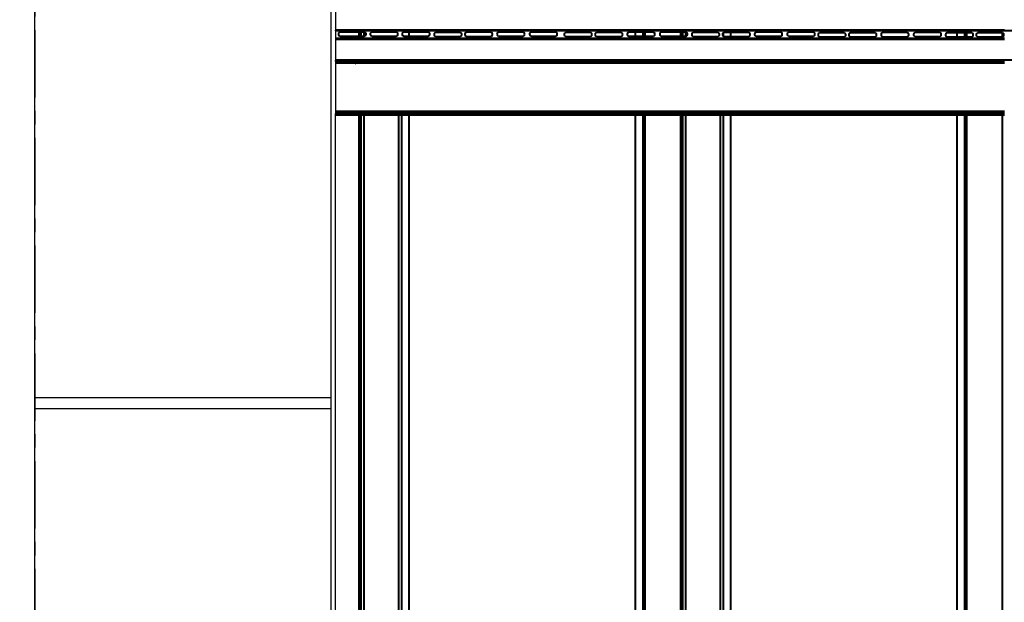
# Model space of a CAD drawing. Header units: inches. Extents: x 236662 to 497023, y -248575 to 81795.
# Drawn here: x 292333 to 294160, y -98991 to -97910 of the extents above; entities that cross this region are included whole.
import ezdxf

# ---------------------------------------------------------------- set-up
doc = ezdxf.new("R2010")
doc.units = ezdxf.units.IN
doc.header["$LTSCALE"] = 10
doc.header["$MEASUREMENT"] = 0
doc.linetypes.add('CENTER', pattern=[2, 1.25, -0.25, 0.25, -0.25])
for name, color, linetype, lineweight in [('02. HP_BE TONG', 1, 'Continuous', 35), ('05. HP_TRUC', 251, 'CENTER', 5), ('06. HP_THAY 1', 134, 'Continuous', 15)]:
    doc.layers.add(name, color=color, linetype=linetype, lineweight=lineweight)
doc.layers.add('04. HP_CUA', color=153, linetype='Continuous')
doc.layers.add('08. HP_DIM', color=118, linetype='Continuous')
doc.styles.add('text2', font='VHELVCN.TTF')
doc.dimstyles.new('AL-100', dxfattribs={"dimtxt": 220, "dimasz": 150, "dimexe": 150, "dimexo": 150, "dimgap": 80, "dimtad": 1, "dimdec": 0, "dimzin": 9, "dimtxsty": 'text2', "dimblk": 'ARCHTICK', "dimcen": 1, "dimdle": 150, "dimclrd": 256, "dimclre": 256, "dimclrt": 7, "dimadec": 0, "dimazin": 0, "dimtfac": 1, "dimtdec": 0, "dimtix": 1, "dimtmove": 2, "dimatfit": 3, "dimldrblk": 'ARCHTICK', "dimfxl": 1, "dimtolj": 1, "dimtzin": 0, "dimlwd": -1, "dimlwe": -1, "dimarcsym": 0})

# ---------------------------------------------------------------- blocks, each defined once
blk = doc.blocks.new('KHUNG TEN A-3')
at = {"layer": '02. HP_BE TONG', "color": 1, "const_width": 0.5}
blk.add_lwpolyline([(15, 5), (415, 5), (415, 292), (15, 292)], close=True, dxfattribs=at)
at = {"layer": '06. HP_THAY 1'}
blk.add_lwpolyline([(0, 297), (420, 297), (420, 0), (0, 0)], close=True, dxfattribs=at)
at = {"layer": 'Defpoints'}
blk.add_lwpolyline([(0, 0), (420, 0), (420, 297), (0, 297)], close=True, dxfattribs=at)
blk = doc.blocks.new('_ArchTick')
at = {"color": 0, "linetype": 'ByBlock', "const_width": 0.15}
blk.add_lwpolyline([(-0.5, -0.5), (0.5, 0.5)], dxfattribs=at)
blk = doc.blocks.new('*D249')
at = {"layer": '08. HP_DIM', "transparency": 16777216}
for p, q in [((291216.5, -100401.7), (291216.5, -96001.7)), ((292210.4, -96151.7), (291066.5, -96151.7)), ((292210.4, -100251.7), (291066.5, -100251.7))]:
    blk.add_line(p, q, dxfattribs=at)
at = {"layer": 'Defpoints', "color": 0, "transparency": 16777216}
for p in [(291216.5, -96151.7), (292360.4, -96151.7), (292360.4, -100251.7)]:
    blk.add_point(p, dxfattribs=at)
at = {"layer": '08. HP_DIM', "transparency": 16777216, "xscale": 150, "yscale": 150, "zscale": 150}
for p, rotation in [((291216.5, -96151.7), 90), ((291216.5, -100251.7), 270)]:
    blk.add_blockref('_ArchTick', p, dxfattribs=dict(at, rotation=rotation))
at = {"layer": '08. HP_DIM', "color": 7, "transparency": 16777216, "insert": (291024.1, -98201.7), "char_height": 220, "attachment_point": 5, "rotation": 90, "style": 'text2'}
blk.add_mtext('\\A1;4100', dxfattribs=at)
blk = doc.blocks.new('*D253')
at = {"layer": '08. HP_DIM', "transparency": 16777216}
for p, q in [((290534.5, -100401.7), (290534.5, -83540.7)), ((292210.4, -83690.7), (290384.5, -83690.7)), ((292210.4, -100251.7), (290384.5, -100251.7))]:
    blk.add_line(p, q, dxfattribs=at)
at = {"layer": 'Defpoints', "color": 0, "transparency": 16777216}
for p in [(290534.5, -83690.7), (292360.4, -83690.7, 4), (292360.4, -100251.7)]:
    blk.add_point(p, dxfattribs=at)
at = {"layer": '08. HP_DIM', "transparency": 16777216, "xscale": 150, "yscale": 150, "zscale": 150}
for p, rotation in [((290534.5, -83690.7), 90), ((290534.5, -100251.7), 270)]:
    blk.add_blockref('_ArchTick', p, dxfattribs=dict(at, rotation=rotation))
at = {"layer": '08. HP_DIM', "color": 7, "transparency": 16777216, "insert": (290342.1, -91971.2), "char_height": 220, "attachment_point": 5, "rotation": 90, "style": 'text2'}
blk.add_mtext('\\A1;16561', dxfattribs=at)
blk = doc.blocks.new('*D265')
at = {"layer": '08. HP_DIM', "transparency": 16777216}
for p, q in [((291808, -100401.7), (291808, -97501.7)), ((292760.4, -97651.7), (291658, -97651.7)), ((292210.4, -100251.7), (291658, -100251.7))]:
    blk.add_line(p, q, dxfattribs=at)
at = {"layer": 'Defpoints', "color": 0, "transparency": 16777216}
for p in [(291808, -97651.7), (292910.4, -97651.7), (292360.4, -100251.7)]:
    blk.add_point(p, dxfattribs=at)
at = {"layer": '08. HP_DIM', "transparency": 16777216, "xscale": 150, "yscale": 150, "zscale": 150}
for p, rotation in [((291808, -97651.7), 90), ((291808, -100251.7), 270)]:
    blk.add_blockref('_ArchTick', p, dxfattribs=dict(at, rotation=rotation))
at = {"layer": '08. HP_DIM', "color": 7, "transparency": 16777216, "insert": (291615.7, -98951.7), "char_height": 220, "attachment_point": 5, "rotation": 90, "style": 'text2'}
blk.add_mtext('\\A1;2600', dxfattribs=at)

msp = doc.modelspace()

# ---------------------------------------------------------------- linework, layer by layer
at = {"layer": '04. HP_CUA'}
for p, q in [((292961.7, -97929.2), (292918.9, -97929.2)), ((295396.6, -97930.7), (292918.9, -97930.7)), ((292924.6, -97936.7), (292924.7, -97935.5)), ((292924.7, -97937.8), (292924.6, -97936.7)), ((292924.7, -97935.5), (292925, -97934.5)), ((292925, -97938.9), (292924.7, -97937.8)), ((292925, -97934.5), (292925.4, -97933.6)), ((292925.4, -97939.8), (292925, -97938.9)), ((292925.4, -97933.6), (292926, -97932.9)), ((292926, -97940.5), (292925.4, -97939.8)), ((292926, -97932.9), (292926.8, -97932.4)), ((292926.8, -97940.9), (292926, -97940.5)), ((292926.8, -97932.4), (292927.5, -97932.3)), ((292927.5, -97941.1), (292926.8, -97940.9)), ((292927.5, -97932.3), (292961.7, -97932.3)), ((292961.7, -97941.1), (292927.5, -97941.1)), ((292961.7, -97929.1), (292961.7, -97929.2)), ((292966.4, -97929.2), (292961.7, -97929.2)), ((292961.7, -97929.3), (292961.7, -97929.5)), ((292961.7, -97932.3), (292961.7, -97941.1)), ((292961.7, -97932.3), (292966.4, -97932.3)), ((292966.4, -97941.1), (292961.7, -97941.1)), ((292966.4, -97929.2), (292966.4, -97929.1)), ((292971.1, -97929.2), (292966.4, -97929.2)), ((292966.4, -97941.1), (292966.4, -97932.3)), ((292966.4, -97932.3), (292971.1, -97932.3)), ((292971.1, -97941.1), (292966.4, -97941.1)), ((292971.1, -97929.1), (292971.1, -97929.2)), ((293036.4, -97929.2), (292971.1, -97929.2)), ((292971.1, -97929.3), (292971.1, -97929.6)), ((292971.1, -97932.3), (292971.1, -97941.1)), ((292971.1, -97932.3), (292971.8, -97932.3)), ((292971.8, -97941.1), (292971.1, -97941.1)), ((292971.8, -97932.3), (292972.6, -97932.4)), ((292972.6, -97940.9), (292971.8, -97941.1)), ((292972.6, -97932.4), (292973.3, -97932.9)), ((292973.3, -97940.5), (292972.6, -97940.9)), ((292973.3, -97932.9), (292973.9, -97933.6)), ((292973.9, -97939.8), (292973.3, -97940.5)), ((292973.9, -97933.6), (292974.4, -97934.5)), ((292974.4, -97938.9), (292973.9, -97939.8)), ((292974.4, -97934.5), (292974.7, -97935.5)), ((292974.7, -97937.8), (292974.4, -97938.9)), ((292974.7, -97935.5), (292974.8, -97936.7)), ((292974.8, -97936.7), (292974.7, -97937.8)), ((292983.8, -97936.7), (292983.9, -97935.5)), ((292983.9, -97937.8), (292983.8, -97936.7)), ((292983.9, -97935.5), (292984.1, -97934.5)), ((292984.1, -97938.9), (292983.9, -97937.8)), ((292984.1, -97934.5), (292984.6, -97933.6)), ((292984.6, -97939.8), (292984.1, -97938.9)), ((292984.6, -97933.6), (292985.2, -97932.9)), ((292985.2, -97940.5), (292984.6, -97939.8)), ((292985.2, -97932.9), (292985.9, -97932.4)), ((292985.9, -97940.9), (292985.2, -97940.5)), ((292985.9, -97932.4), (292986.7, -97932.3)), ((292986.7, -97941.1), (292985.9, -97940.9)), ((292986.7, -97932.3), (293031, -97932.3)), ((293031, -97941.1), (292986.7, -97941.1)), ((293031, -97932.3), (293031.8, -97932.4)), ((293031.8, -97940.9), (293031, -97941.1)), ((293031.8, -97932.4), (293032.5, -97932.9)), ((293032.5, -97940.5), (293031.8, -97940.9)), ((293032.5, -97932.9), (293033.1, -97933.6)), ((293033.1, -97939.8), (293032.5, -97940.5)), ((293033.1, -97933.6), (293033.6, -97934.5)), ((293033.6, -97938.9), (293033.1, -97939.8)), ((293033.6, -97934.5), (293033.9, -97935.5)), ((293033.9, -97937.8), (293033.6, -97938.9)), ((293033.9, -97935.5), (293034, -97936.7)), ((293034, -97936.7), (293033.9, -97937.8)), ((293036.4, -97929.2), (293036.4, -97929.1)), ((293041, -97929.2), (293036.4, -97929.2)), ((293041, -97929.1), (293041, -97929.2)), ((293055, -97929.2), (293041, -97929.2)), ((293041, -97929.4), (293041, -97929.7)), ((293042.9, -97936.7), (293043, -97935.5)), ((293043, -97937.8), (293042.9, -97936.7)), ((293043, -97935.5), (293043.3, -97934.5)), ((293043.3, -97938.9), (293043, -97937.8)), ((293043.3, -97934.5), (293043.8, -97933.6)), ((293043.8, -97939.8), (293043.3, -97938.9)), ((293043.8, -97933.6), (293044.4, -97932.9)), ((293044.4, -97940.5), (293043.8, -97939.8)), ((293044.4, -97932.9), (293045.1, -97932.4)), ((293045.1, -97940.9), (293044.4, -97940.5)), ((293045.1, -97932.4), (293045.9, -97932.3)), ((293045.9, -97941.1), (293045.1, -97940.9)), ((293045.9, -97932.3), (293055, -97932.3)), ((293055, -97941.1), (293045.9, -97941.1)), ((293055, -97929.1), (293055, -97929.2)), ((293474.8, -97929.2), (293055, -97929.2)), ((293055, -97929.5), (293055, -97929.8)), ((293055, -97932.3), (293055, -97941.1)), ((293055, -97932.3), (293090.2, -97932.3)), ((293090.2, -97941.1), (293055, -97941.1)), ((293090.2, -97932.3), (293091, -97932.4)), ((293091, -97940.9), (293090.2, -97941.1)), ((293091, -97932.4), (293091.7, -97932.9)), ((293091.7, -97940.5), (293091, -97940.9)), ((293091.7, -97932.9), (293092.3, -97933.6)), ((293092.3, -97939.8), (293091.7, -97940.5)), ((293092.3, -97933.6), (293092.7, -97934.5)), ((293092.7, -97938.9), (293092.3, -97939.8)), ((293092.7, -97934.5), (293093, -97935.5)), ((293093, -97937.8), (293092.7, -97938.9)), ((293093, -97935.5), (293093.1, -97936.7)), ((293093.1, -97936.7), (293093, -97937.8)), ((293102.2, -97937.4), (293102.3, -97936.2)), ((293102.3, -97938.5), (293102.2, -97937.4)), ((293102.3, -97936.2), (293102.6, -97935.2)), ((293102.6, -97939.6), (293102.3, -97938.5)), ((293102.6, -97935.2), (293103.1, -97934.3)), ((293103.1, -97940.5), (293102.6, -97939.6)), ((293103.1, -97934.3), (293103.7, -97933.6)), ((293103.7, -97941.2), (293103.1, -97940.5)), ((293103.7, -97933.6), (293104.4, -97933.1)), ((293104.4, -97941.6), (293103.7, -97941.2)), ((293104.4, -97933.1), (293105.1, -97933)), ((293105.1, -97941.7), (293104.4, -97941.6)), ((293105.1, -97933), (293149.5, -97933)), ((293149.5, -97941.7), (293105.1, -97941.7)), ((293149.5, -97933), (293150.2, -97933.1)), ((293150.2, -97941.6), (293149.5, -97941.7)), ((293150.2, -97933.1), (293150.9, -97933.6)), ((293150.9, -97941.2), (293150.2, -97941.6)), ((293150.9, -97933.6), (293151.6, -97934.3)), ((293151.6, -97940.5), (293150.9, -97941.2)), ((293151.6, -97934.3), (293152, -97935.2)), ((293152, -97939.6), (293151.6, -97940.5)), ((293152, -97935.2), (293152.3, -97936.2)), ((293152.3, -97938.5), (293152, -97939.6)), ((293152.3, -97936.2), (293152.4, -97937.4)), ((293152.4, -97937.4), (293152.3, -97938.5)), ((293159.3, -97937.2), (293159.4, -97936.1)), ((293159.4, -97938.3), (293159.3, -97937.2)), ((293159.4, -97936.1), (293159.7, -97935)), ((293159.7, -97939.4), (293159.4, -97938.3)), ((293159.7, -97935), (293160.1, -97934.1)), ((293160.1, -97940.3), (293159.7, -97939.4)), ((293160.1, -97934.1), (293160.7, -97933.4)), ((293160.7, -97941), (293160.1, -97940.3)), ((293160.7, -97933.4), (293161.5, -97933)), ((293161.5, -97941.4), (293160.7, -97941)), ((293161.5, -97933), (293162.2, -97932.8)), ((293162.2, -97941.6), (293161.5, -97941.4)), ((293162.2, -97932.8), (293206.6, -97932.8)), ((293206.6, -97941.6), (293162.2, -97941.6)), ((293206.6, -97932.8), (293207.3, -97933)), ((293207.3, -97941.4), (293206.6, -97941.6)), ((293207.3, -97933), (293208, -97933.4)), ((293208, -97941), (293207.3, -97941.4)), ((293208, -97933.4), (293208.6, -97934.1)), ((293208.6, -97940.3), (293208, -97941)), ((293208.6, -97934.1), (293209.1, -97935)), ((293209.1, -97939.4), (293208.6, -97940.3)), ((293209.1, -97935), (293209.4, -97936.1)), ((293209.4, -97938.3), (293209.1, -97939.4)), ((293209.4, -97936.1), (293209.5, -97937.2)), ((293209.5, -97937.2), (293209.4, -97938.3)), ((293219, -97937), (293219.1, -97935.8)), ((293219.1, -97938.1), (293219, -97937)), ((293219.1, -97935.8), (293219.4, -97934.8)), ((293219.4, -97939.1), (293219.1, -97938.1)), ((293219.4, -97934.8), (293219.8, -97933.9)), ((293219.8, -97940.1), (293219.4, -97939.1)), ((293219.8, -97933.9), (293220.4, -97933.2)), ((293220.4, -97940.8), (293219.8, -97940.1)), ((293220.4, -97933.2), (293221.1, -97932.7)), ((293221.1, -97941.2), (293220.4, -97940.8)), ((293221.1, -97932.7), (293221.9, -97932.6)), ((293221.9, -97941.3), (293221.1, -97941.2)), ((293221.9, -97932.6), (293266.2, -97932.6)), ((293266.2, -97941.3), (293221.9, -97941.3)), ((293266.2, -97932.6), (293267, -97932.7)), ((293267, -97941.2), (293266.2, -97941.3)), ((293267, -97932.7), (293267.7, -97933.2)), ((293267.7, -97940.8), (293267, -97941.2)), ((293267.7, -97933.2), (293268.3, -97933.9)), ((293268.3, -97940.1), (293267.7, -97940.8)), ((293268.3, -97933.9), (293268.8, -97934.8)), ((293268.8, -97939.1), (293268.3, -97940.1)), ((293268.8, -97934.8), (293269.1, -97935.8)), ((293269.1, -97938.1), (293268.8, -97939.1)), ((293269.1, -97935.8), (293269.2, -97937)), ((293269.2, -97937), (293269.1, -97938.1)), ((293279.4, -97936.7), (293279.5, -97935.6)), ((293279.5, -97937.8), (293279.4, -97936.7)), ((293279.5, -97935.6), (293279.8, -97934.5)), ((293279.8, -97938.9), (293279.5, -97937.8)), ((293279.8, -97934.5), (293280.3, -97933.6)), ((293280.3, -97939.8), (293279.8, -97938.9)), ((293280.3, -97933.6), (293280.9, -97932.9)), ((293280.9, -97940.5), (293280.3, -97939.8)), ((293280.9, -97932.9), (293281.6, -97932.5)), ((293281.6, -97940.9), (293280.9, -97940.5)), ((293281.6, -97932.5), (293282.4, -97932.3)), ((293282.4, -97941.1), (293281.6, -97940.9)), ((293282.4, -97932.3), (293326.7, -97932.3)), ((293326.7, -97941.1), (293282.4, -97941.1)), ((293326.7, -97932.3), (293327.5, -97932.5)), ((293327.5, -97940.9), (293326.7, -97941.1)), ((293327.5, -97932.5), (293328.2, -97932.9)), ((293328.2, -97940.5), (293327.5, -97940.9)), ((293328.2, -97932.9), (293328.8, -97933.6)), ((293328.8, -97939.8), (293328.2, -97940.5)), ((293328.8, -97933.6), (293329.3, -97934.5)), ((293329.3, -97938.9), (293328.8, -97939.8)), ((293329.3, -97934.5), (293329.6, -97935.6)), ((293329.6, -97937.8), (293329.3, -97938.9)), ((293329.6, -97935.6), (293329.7, -97936.7)), ((293329.7, -97936.7), (293329.6, -97937.8)), ((293343.8, -97937.5), (293343.9, -97936.4)), ((293343.9, -97938.7), (293343.8, -97937.5)), ((293343.9, -97936.4), (293344.2, -97935.3)), ((293344.2, -97939.7), (293343.9, -97938.7)), ((293344.2, -97935.3), (293344.7, -97934.4)), ((293344.7, -97940.6), (293344.2, -97939.7)), ((293344.7, -97934.4), (293345.3, -97933.7)), ((293345.3, -97941.3), (293344.7, -97940.6)), ((293345.3, -97933.7), (293346, -97933.3)), ((293346, -97941.8), (293345.3, -97941.3)), ((293346, -97933.3), (293346.8, -97933.1)), ((293346.8, -97941.9), (293346, -97941.8)), ((293346.8, -97933.1), (293391.1, -97933.1)), ((293391.1, -97941.9), (293346.8, -97941.9)), ((293391.1, -97933.1), (293391.9, -97933.3)), ((293391.9, -97941.8), (293391.1, -97941.9)), ((293391.9, -97933.3), (293392.6, -97933.7)), ((293392.6, -97941.3), (293391.9, -97941.8)), ((293392.6, -97933.7), (293393.2, -97934.4)), ((293393.2, -97940.6), (293392.6, -97941.3)), ((293393.2, -97934.4), (293393.7, -97935.3)), ((293393.7, -97939.7), (293393.2, -97940.6)), ((293393.7, -97935.3), (293394, -97936.4)), ((293394, -97938.7), (293393.7, -97939.7)), ((293394, -97936.4), (293394.1, -97937.5)), ((293394.1, -97937.5), (293394, -97938.7)), ((293400.9, -97937.4), (293401, -97936.2)), ((293401, -97938.5), (293400.9, -97937.4)), ((293401, -97936.2), (293401.3, -97935.2)), ((293401.3, -97939.6), (293401, -97938.5)), ((293401.3, -97935.2), (293401.8, -97934.3)), ((293401.8, -97940.5), (293401.3, -97939.6)), ((293401.8, -97934.3), (293402.4, -97933.6)), ((293402.4, -97941.2), (293401.8, -97940.5)), ((293402.4, -97933.6), (293403.1, -97933.1)), ((293403.1, -97941.6), (293402.4, -97941.2)), ((293403.1, -97933.1), (293403.9, -97933)), ((293403.9, -97941.8), (293403.1, -97941.6)), ((293403.9, -97933), (293448.2, -97933)), ((293448.2, -97941.8), (293403.9, -97941.8)), ((293448.2, -97933), (293449, -97933.1)), ((293449, -97941.6), (293448.2, -97941.8)), ((293449, -97933.1), (293449.7, -97933.6)), ((293449.7, -97941.2), (293449, -97941.6)), ((293449.7, -97933.6), (293450.3, -97934.3)), ((293450.3, -97940.5), (293449.7, -97941.2)), ((293450.3, -97934.3), (293450.7, -97935.2)), ((293450.7, -97939.6), (293450.3, -97940.5)), ((293450.7, -97935.2), (293451, -97936.2)), ((293451, -97938.5), (293450.7, -97939.6)), ((293451, -97936.2), (293451.1, -97937.4)), ((293451.1, -97937.4), (293451, -97938.5)), ((293460.6, -97937.1), (293460.7, -97936)), ((293460.7, -97938.3), (293460.6, -97937.1)), ((293460.7, -97936), (293461, -97934.9)), ((293461, -97939.3), (293460.7, -97938.3)), ((293461, -97934.9), (293461.5, -97934)), ((293461.5, -97940.2), (293461, -97939.3)), ((293461.5, -97934), (293462.1, -97933.3)), ((293462.1, -97940.9), (293461.5, -97940.2)), ((293462.1, -97933.3), (293462.8, -97932.9)), ((293462.8, -97941.4), (293462.1, -97940.9)), ((293462.8, -97932.9), (293463.5, -97932.7)), ((293463.5, -97941.5), (293462.8, -97941.4)), ((293463.5, -97932.7), (293474.8, -97932.7)), ((293474.8, -97941.5), (293463.5, -97941.5)), ((293474.8, -97929.1), (293474.8, -97929.2)), ((293488.8, -97929.2), (293474.8, -97929.2)), ((293474.8, -97930.3), (293474.8, -97930.3)), ((293474.8, -97932.7), (293474.8, -97941.5)), ((293474.8, -97932.7), (293488.8, -97932.7)), ((293488.8, -97941.5), (293474.8, -97941.5)), ((293488.8, -97929.1), (293488.8, -97929.2)), ((293493.5, -97929.2), (293488.8, -97929.2)), ((293488.8, -97932.7), (293488.8, -97941.5)), ((293488.8, -97932.7), (293493.5, -97932.7)), ((293493.5, -97941.5), (293488.8, -97941.5)), ((293493.5, -97929.2), (293493.5, -97929.1)), ((293558.8, -97929.2), (293493.5, -97929.2)), ((293493.5, -97941.5), (293493.5, -97932.7)), ((293493.5, -97932.7), (293507.9, -97932.7)), ((293507.9, -97941.5), (293493.5, -97941.5)), ((293507.9, -97932.7), (293508.6, -97932.9)), ((293508.6, -97941.4), (293507.9, -97941.5)), ((293508.6, -97932.9), (293509.4, -97933.3)), ((293509.4, -97940.9), (293508.6, -97941.4)), ((293509.4, -97933.3), (293510, -97934)), ((293510, -97940.2), (293509.4, -97940.9)), ((293510, -97934), (293510.4, -97934.9)), ((293510.4, -97939.3), (293510, -97940.2)), ((293510.4, -97934.9), (293510.7, -97936)), ((293510.7, -97938.3), (293510.4, -97939.3)), ((293510.7, -97936), (293510.8, -97937.1)), ((293510.8, -97937.1), (293510.7, -97938.3)), ((293521.1, -97936.9), (293521.2, -97935.7)), ((293521.2, -97938), (293521.1, -97936.9)), ((293521.2, -97935.7), (293521.5, -97934.7)), ((293521.5, -97939.1), (293521.2, -97938)), ((293521.5, -97934.7), (293521.9, -97933.8)), ((293521.9, -97940), (293521.5, -97939.1)), ((293521.9, -97933.8), (293522.6, -97933.1)), ((293522.6, -97940.7), (293521.9, -97940)), ((293522.6, -97933.1), (293523.3, -97932.6)), ((293523.3, -97941.1), (293522.6, -97940.7)), ((293523.3, -97932.6), (293524, -97932.5)), ((293524, -97941.3), (293523.3, -97941.1)), ((293524, -97932.5), (293558.8, -97932.5)), ((293558.8, -97941.3), (293524, -97941.3)), ((293558.8, -97929.1), (293558.8, -97929.2)), ((293563.4, -97929.2), (293558.8, -97929.2)), ((293558.8, -97930.3), (293558.8, -97930.3)), ((293558.8, -97932.5), (293558.8, -97941.3)), ((293558.8, -97932.5), (293563.4, -97932.5)), ((293563.4, -97941.3), (293558.8, -97941.3)), ((293563.4, -97929.2), (293563.4, -97929.1)), ((293568.1, -97929.2), (293563.4, -97929.2)), ((293563.4, -97941.3), (293563.4, -97932.5)), ((293563.4, -97932.5), (293568.1, -97932.5)), ((293568.1, -97941.3), (293563.4, -97941.3)), ((293568.1, -97929.1), (293568.1, -97929.2)), ((293633.4, -97929.2), (293568.1, -97929.2)), ((293568.1, -97932.5), (293568.1, -97941.3)), ((293568.1, -97932.5), (293568.4, -97932.5)), ((293568.4, -97941.3), (293568.1, -97941.3)), ((293568.4, -97932.5), (293569.1, -97932.6)), ((293569.1, -97941.1), (293568.4, -97941.3)), ((293569.1, -97932.6), (293569.8, -97933.1)), ((293569.8, -97940.7), (293569.1, -97941.1)), ((293569.8, -97933.1), (293570.4, -97933.8)), ((293570.4, -97940), (293569.8, -97940.7)), ((293570.4, -97933.8), (293570.9, -97934.7)), ((293570.9, -97939.1), (293570.4, -97940)), ((293570.9, -97934.7), (293571.2, -97935.7)), ((293571.2, -97938), (293570.9, -97939.1)), ((293571.2, -97935.7), (293571.3, -97936.9)), ((293571.3, -97936.9), (293571.2, -97938)), ((293580.4, -97937.6), (293580.5, -97936.4)), ((293580.5, -97938.7), (293580.4, -97937.6)), ((293580.5, -97936.4), (293580.8, -97935.4)), ((293580.8, -97939.7), (293580.5, -97938.7)), ((293580.8, -97935.4), (293581.2, -97934.5)), ((293581.2, -97940.7), (293580.8, -97939.7)), ((293581.2, -97934.5), (293581.8, -97933.8)), ((293581.8, -97941.3), (293581.2, -97940.7)), ((293581.8, -97933.8), (293582.5, -97933.3)), ((293582.5, -97941.8), (293581.8, -97941.3)), ((293582.5, -97933.3), (293583.3, -97933.2)), ((293583.3, -97941.9), (293582.5, -97941.8)), ((293583.3, -97933.2), (293627.6, -97933.2)), ((293627.6, -97941.9), (293583.3, -97941.9)), ((293627.6, -97933.2), (293628.4, -97933.3)), ((293628.4, -97941.8), (293627.6, -97941.9)), ((293628.4, -97933.3), (293629.1, -97933.8)), ((293629.1, -97941.3), (293628.4, -97941.8)), ((293629.1, -97933.8), (293629.7, -97934.5)), ((293629.7, -97940.7), (293629.1, -97941.3)), ((293629.7, -97934.5), (293630.2, -97935.4)), ((293630.2, -97939.7), (293629.7, -97940.7)), ((293630.2, -97935.4), (293630.5, -97936.4)), ((293630.5, -97938.7), (293630.2, -97939.7)), ((293630.5, -97936.4), (293630.6, -97937.6)), ((293630.6, -97937.6), (293630.5, -97938.7)), ((293633.4, -97929.2), (293633.4, -97929.1)), ((293638, -97929.2), (293633.4, -97929.2)), ((293637.4, -97937.4), (293637.5, -97936.3)), ((293637.5, -97938.5), (293637.4, -97937.4)), ((293637.5, -97936.3), (293637.8, -97935.2)), ((293637.8, -97939.6), (293637.5, -97938.5)), ((293637.8, -97935.2), (293638, -97934.8)), ((293638, -97940), (293637.8, -97939.6)), ((293638, -97929.1), (293638, -97929.2)), ((293652, -97929.2), (293638, -97929.2)), ((293638, -97934.8), (293638.3, -97934.3)), ((293638, -97934.8), (293638, -97940)), ((293638.3, -97940.5), (293638, -97940)), ((293638.3, -97934.3), (293638.9, -97933.6)), ((293638.9, -97941.2), (293638.3, -97940.5)), ((293638.9, -97933.6), (293639.6, -97933.2)), ((293639.6, -97941.6), (293638.9, -97941.2)), ((293639.6, -97933.2), (293640.4, -97933)), ((293640.4, -97941.8), (293639.6, -97941.6)), ((293640.4, -97933), (293652, -97933)), ((293652, -97941.8), (293640.4, -97941.8)), ((293652, -97929.1), (293652, -97929.2)), ((294071.8, -97929.2), (293652, -97929.2)), ((293652, -97933), (293652, -97941.8)), ((293652, -97933), (293684.7, -97933)), ((293684.7, -97941.8), (293652, -97941.8)), ((293684.7, -97933), (293685.5, -97933.2)), ((293685.5, -97941.6), (293684.7, -97941.8)), ((293685.5, -97933.2), (293686.2, -97933.6)), ((293686.2, -97941.2), (293685.5, -97941.6)), ((293686.2, -97933.6), (293686.8, -97934.3)), ((293686.8, -97940.5), (293686.2, -97941.2)), ((293686.8, -97934.3), (293687.3, -97935.2)), ((293687.3, -97939.6), (293686.8, -97940.5)), ((293687.3, -97935.2), (293687.5, -97936.3)), ((293687.5, -97938.5), (293687.3, -97939.6)), ((293687.5, -97936.3), (293687.6, -97937.4)), ((293687.6, -97937.4), (293687.5, -97938.5)), ((293697.1, -97937.2), (293697.2, -97936)), ((293697.2, -97938.3), (293697.1, -97937.2)), ((293697.2, -97936), (293697.5, -97935)), ((293697.5, -97939.3), (293697.2, -97938.3)), ((293697.5, -97935), (293698, -97934.1)), ((293698, -97940.3), (293697.5, -97939.3)), ((293698, -97934.1), (293698.6, -97933.4)), ((293698.6, -97940.9), (293698, -97940.3)), ((293698.6, -97933.4), (293699.3, -97932.9)), ((293699.3, -97941.4), (293698.6, -97940.9)), ((293699.3, -97932.9), (293700.1, -97932.8)), ((293700.1, -97941.5), (293699.3, -97941.4)), ((293700.1, -97932.8), (293744.4, -97932.8)), ((293744.4, -97941.5), (293700.1, -97941.5)), ((293744.4, -97932.8), (293745.2, -97932.9)), ((293745.2, -97941.4), (293744.4, -97941.5)), ((293745.2, -97932.9), (293745.9, -97933.4)), ((293745.9, -97940.9), (293745.2, -97941.4)), ((293745.9, -97933.4), (293746.5, -97934.1)), ((293746.5, -97940.3), (293745.9, -97940.9)), ((293746.5, -97934.1), (293746.9, -97935)), ((293746.9, -97939.3), (293746.5, -97940.3)), ((293746.9, -97935), (293747.2, -97936)), ((293747.2, -97938.3), (293746.9, -97939.3)), ((293747.2, -97936), (293747.3, -97937.2)), ((293747.3, -97937.2), (293747.2, -97938.3)), ((293757.6, -97936.9), (293757.7, -97935.8)), ((293757.7, -97938), (293757.6, -97936.9)), ((293757.7, -97935.8), (293758, -97934.7)), ((293758, -97939.1), (293757.7, -97938)), ((293758, -97934.7), (293758.5, -97933.8)), ((293758.5, -97940), (293758, -97939.1)), ((293758.5, -97933.8), (293759.1, -97933.1)), ((293759.1, -97940.7), (293758.5, -97940)), ((293759.1, -97933.1), (293759.8, -97932.7)), ((293759.8, -97941.1), (293759.1, -97940.7)), ((293759.8, -97932.7), (293760.5, -97932.5)), ((293760.5, -97941.3), (293759.8, -97941.1)), ((293760.5, -97932.5), (293804.9, -97932.5)), ((293804.9, -97941.3), (293760.5, -97941.3)), ((293804.9, -97932.5), (293805.6, -97932.7)), ((293805.6, -97941.1), (293804.9, -97941.3)), ((293805.6, -97932.7), (293806.3, -97933.1)), ((293806.3, -97940.7), (293805.6, -97941.1)), ((293806.3, -97933.1), (293807, -97933.8)), ((293807, -97940), (293806.3, -97940.7)), ((293807, -97933.8), (293807.4, -97934.7)), ((293807.4, -97939.1), (293807, -97940)), ((293807.4, -97934.7), (293807.7, -97935.8)), ((293807.7, -97938), (293807.4, -97939.1)), ((293807.7, -97935.8), (293807.8, -97936.9)), ((293807.8, -97936.9), (293807.7, -97938)), ((293814.9, -97938.2), (293815, -97937.1)), ((293815, -97939.4), (293814.9, -97938.2)), ((293815, -97937.1), (293815.3, -97936)), ((293815.3, -97940.4), (293815, -97939.4)), ((293815.3, -97936), (293815.8, -97935.1)), ((293815.8, -97941.3), (293815.3, -97940.4)), ((293815.8, -97935.1), (293816.4, -97934.4)), ((293816.4, -97942), (293815.8, -97941.3)), ((293816.4, -97934.4), (293817.1, -97934)), ((293817.1, -97942.5), (293816.4, -97942)), ((293817.1, -97934), (293817.8, -97933.8)), ((293817.8, -97942.6), (293817.1, -97942.5)), ((293817.8, -97933.8), (293862.2, -97933.8)), ((293862.2, -97942.6), (293817.8, -97942.6)), ((293862.2, -97933.8), (293862.9, -97934)), ((293862.9, -97942.5), (293862.2, -97942.6)), ((293862.9, -97934), (293863.6, -97934.4)), ((293863.6, -97942), (293862.9, -97942.5)), ((293863.6, -97934.4), (293864.2, -97935.1)), ((293864.2, -97941.3), (293863.6, -97942)), ((293864.2, -97935.1), (293864.7, -97936)), ((293864.7, -97940.4), (293864.2, -97941.3)), ((293864.7, -97936), (293865, -97937.1)), ((293865, -97939.4), (293864.7, -97940.4)), ((293865, -97937.1), (293865.1, -97938.2)), ((293865.1, -97938.2), (293865, -97939.4)), ((293872, -97938.1), (293872.1, -97936.9)), ((293872.1, -97939.2), (293872, -97938.1)), ((293872.1, -97936.9), (293872.4, -97935.9)), ((293872.4, -97940.3), (293872.1, -97939.2)), ((293872.4, -97935.9), (293872.8, -97935)), ((293872.8, -97941.2), (293872.4, -97940.3)), ((293872.8, -97935), (293873.4, -97934.3)), ((293873.4, -97941.9), (293872.8, -97941.2)), ((293873.4, -97934.3), (293874.2, -97933.8)), ((293874.2, -97942.3), (293873.4, -97941.9)), ((293874.2, -97933.8), (293874.9, -97933.7)), ((293874.9, -97942.5), (293874.2, -97942.3)), ((293874.9, -97933.7), (293919.2, -97933.7)), ((293919.2, -97942.5), (293874.9, -97942.5)), ((293919.2, -97933.7), (293920, -97933.8)), ((293920, -97942.3), (293919.2, -97942.5)), ((293920, -97933.8), (293920.7, -97934.3)), ((293920.7, -97941.9), (293920, -97942.3)), ((293920.7, -97934.3), (293921.3, -97935)), ((293921.3, -97941.2), (293920.7, -97941.9)), ((293921.3, -97935), (293921.8, -97935.9)), ((293921.8, -97940.3), (293921.3, -97941.2)), ((293921.8, -97935.9), (293922.1, -97936.9)), ((293922.1, -97939.2), (293921.8, -97940.3)), ((293922.1, -97936.9), (293922.2, -97938.1)), ((293922.2, -97938.1), (293922.1, -97939.2)), ((293931.7, -97937.8), (293931.8, -97936.7)), ((293931.8, -97939), (293931.7, -97937.8)), ((293931.8, -97936.7), (293932.1, -97935.6)), ((293932.1, -97940), (293931.8, -97939)), ((293932.1, -97935.6), (293932.5, -97934.7)), ((293932.5, -97940.9), (293932.1, -97940)), ((293932.5, -97934.7), (293933.1, -97934)), ((293933.1, -97941.6), (293932.5, -97940.9)), ((293933.1, -97934), (293933.8, -97933.6)), ((293933.8, -97942.1), (293933.1, -97941.6)), ((293933.8, -97933.6), (293934.6, -97933.4)), ((293934.6, -97942.2), (293933.8, -97942.1)), ((293934.6, -97933.4), (293978.9, -97933.4)), ((293978.9, -97942.2), (293934.6, -97942.2)), ((293978.9, -97933.4), (293979.7, -97933.6)), ((293979.7, -97942.1), (293978.9, -97942.2)), ((293979.7, -97933.6), (293980.4, -97934)), ((293980.4, -97941.6), (293979.7, -97942.1)), ((293980.4, -97934), (293981, -97934.7)), ((293981, -97940.9), (293980.4, -97941.6)), ((293981, -97934.7), (293981.5, -97935.6)), ((293981.5, -97940), (293981, -97940.9)), ((293981.5, -97935.6), (293981.8, -97936.7)), ((293981.8, -97939), (293981.5, -97940)), ((293981.8, -97936.7), (293981.9, -97937.8)), ((293981.9, -97937.8), (293981.8, -97939)), ((293992.1, -97937.6), (293992.2, -97936.4)), ((293992.2, -97938.7), (293992.1, -97937.6)), ((293992.2, -97936.4), (293992.5, -97935.4)), ((293992.5, -97939.8), (293992.2, -97938.7)), ((293992.5, -97935.4), (293993, -97934.5)), ((293993, -97940.7), (293992.5, -97939.8)), ((293993, -97934.5), (293993.6, -97933.8)), ((293993.6, -97941.4), (293993, -97940.7)), ((293993.6, -97933.8), (293994.3, -97933.3)), ((293994.3, -97941.8), (293993.6, -97941.4)), ((293994.3, -97933.3), (293995.1, -97933.2)), ((293995.1, -97942), (293994.3, -97941.8)), ((293995.1, -97933.2), (294039.4, -97933.2)), ((294039.4, -97942), (293995.1, -97942)), ((294039.4, -97933.2), (294040.2, -97933.3)), ((294040.2, -97941.8), (294039.4, -97942)), ((294040.2, -97933.3), (294040.9, -97933.8)), ((294040.9, -97941.4), (294040.2, -97941.8)), ((294040.9, -97933.8), (294041.5, -97934.5)), ((294041.5, -97940.7), (294040.9, -97941.4)), ((294041.5, -97934.5), (294042, -97935.4)), ((294042, -97939.8), (294041.5, -97940.7)), ((294042, -97935.4), (294042.2, -97936.4)), ((294042.2, -97938.7), (294042, -97939.8)), ((294042.2, -97936.4), (294042.3, -97937.6)), ((294042.3, -97937.6), (294042.2, -97938.7)), ((294051.4, -97938.3), (294051.5, -97937.1)), ((294051.5, -97939.4), (294051.4, -97938.3)), ((294051.5, -97937.1), (294051.8, -97936.1)), ((294051.8, -97940.4), (294051.5, -97939.4)), ((294051.8, -97936.1), (294052.3, -97935.2)), ((294052.3, -97941.4), (294051.8, -97940.4)), ((294052.3, -97935.2), (294052.9, -97934.5)), ((294052.9, -97942), (294052.3, -97941.4)), ((294052.9, -97934.5), (294053.6, -97934)), ((294053.6, -97942.5), (294052.9, -97942)), ((294053.6, -97934), (294054.4, -97933.9)), ((294054.4, -97942.6), (294053.6, -97942.5)), ((294054.4, -97933.9), (294071.8, -97933.9)), ((294071.8, -97942.6), (294054.4, -97942.6)), ((294071.8, -97929.1), (294071.8, -97929.2)), ((294085.8, -97929.2), (294071.8, -97929.2)), ((294071.8, -97933.9), (294071.8, -97942.6)), ((294071.8, -97933.9), (294085.8, -97933.9)), ((294085.8, -97942.6), (294071.8, -97942.6)), ((294085.8, -97929.1), (294085.8, -97929.2)), ((294090.5, -97929.2), (294085.8, -97929.2)), ((294085.8, -97933.9), (294085.8, -97942.6)), ((294085.8, -97933.9), (294090.5, -97933.9)), ((294090.5, -97942.7), (294085.8, -97942.6)), ((294090.5, -97929.2), (294090.5, -97929.1)), ((294155.8, -97929.2), (294090.5, -97929.2)), ((294090.5, -97942.7), (294090.5, -97933.9)), ((294090.5, -97933.9), (294098.7, -97933.9)), ((294098.7, -97942.6), (294090.5, -97942.7)), ((294098.7, -97933.9), (294099.4, -97934)), ((294099.4, -97942.5), (294098.7, -97942.6)), ((294099.4, -97934), (294100.2, -97934.5)), ((294100.2, -97942), (294099.4, -97942.5)), ((294100.2, -97934.5), (294100.8, -97935.2)), ((294100.8, -97941.4), (294100.2, -97942)), ((294100.8, -97935.2), (294101.2, -97936.1)), ((294101.2, -97940.4), (294100.8, -97941.4)), ((294101.2, -97936.1), (294101.5, -97937.1)), ((294101.5, -97939.4), (294101.2, -97940.4)), ((294101.5, -97937.1), (294101.6, -97938.3)), ((294101.6, -97938.3), (294101.5, -97939.4)), ((294108.5, -97938.1), (294108.6, -97937)), ((294108.6, -97939.2), (294108.5, -97938.1)), ((294108.6, -97937), (294108.9, -97935.9)), ((294108.9, -97940.3), (294108.6, -97939.2)), ((294108.9, -97935.9), (294109.4, -97935)), ((294109.4, -97941.2), (294108.9, -97940.3)), ((294109.4, -97935), (294110, -97934.3)), ((294110, -97941.9), (294109.4, -97941.2)), ((294110, -97934.3), (294110.7, -97933.9)), ((294110.7, -97942.3), (294110, -97941.9)), ((294110.7, -97933.9), (294111.4, -97933.7)), ((294111.4, -97942.5), (294110.7, -97942.3)), ((294111.4, -97933.7), (294155.8, -97933.7)), ((294155.8, -97942.5), (294111.4, -97942.5)), ((294155.8, -97929.1), (294155.8, -97929.2)), ((294160.4, -97929.2), (294155.8, -97929.2)), ((294155.8, -97933.7), (294155.8, -97942.5)), ((294155.8, -97933.7), (294156.5, -97933.9)), ((294156.5, -97942.3), (294155.8, -97942.5)), ((294156.5, -97933.9), (294157.2, -97934.3)), ((294157.2, -97941.9), (294156.5, -97942.3)), ((294157.2, -97934.3), (294157.8, -97935)), ((294157.8, -97941.2), (294157.2, -97941.9)), ((294157.8, -97935), (294158.3, -97935.9)), ((294158.3, -97940.3), (294157.8, -97941.2)), ((294158.3, -97935.9), (294158.6, -97937)), ((294158.6, -97939.2), (294158.3, -97940.3)), ((294158.6, -97937), (294158.7, -97938.1)), ((294158.7, -97938.1), (294158.6, -97939.2)), ((292961.7, -97945.1), (292918.9, -97945.1)), ((292961.7, -97946.7), (292918.9, -97946.7)), ((292961.7, -97945.1), (292961.7, -97945.6)), ((292966.4, -97945.1), (292961.7, -97945.1)), ((292961.7, -97946.5), (292961.7, -97946.7)), ((292961.7, -97946.7), (292961.7, -97947.2)), ((292966.4, -97946.7), (292961.7, -97946.7)), ((292966.4, -97944.6), (292966.4, -97944.6)), ((292966.4, -97945), (292966.4, -97944.8)), ((292966.4, -97945.6), (292966.4, -97945.1)), ((292971.1, -97945.1), (292966.4, -97945.1)), ((292966.4, -97946.7), (292966.4, -97946.5)), ((292966.4, -97947.2), (292966.4, -97946.7)), ((292971.1, -97946.7), (292966.4, -97946.7)), ((292971.1, -97945.1), (292971.1, -97945.6)), ((293036.4, -97945.1), (292971.1, -97945.1)), ((292971.1, -97946.5), (292971.1, -97946.7)), ((292971.1, -97946.7), (292971.1, -97947.2)), ((293036.4, -97946.7), (292971.1, -97946.7)), ((293036.4, -97944.8), (293036.4, -97944.7)), ((293036.4, -97945.6), (293036.4, -97945.1)), ((293041, -97945.1), (293036.4, -97945.1)), ((293036.4, -97946.7), (293036.4, -97946.5)), ((293036.4, -97947.2), (293036.4, -97946.7)), ((293041, -97946.7), (293036.4, -97946.7)), ((293041, -97944.9), (293041, -97944.9)), ((293041, -97945.1), (293041, -97945.6)), ((293055, -97945.1), (293041, -97945.1)), ((293041, -97946.5), (293041, -97946.7)), ((293041, -97946.7), (293041, -97947.2)), ((293055, -97946.7), (293041, -97946.7)), ((293055, -97945.1), (293055, -97945.6)), ((293474.8, -97945.1), (293055, -97945.1)), ((293055, -97946.5), (293055, -97946.7)), ((293055, -97946.7), (293055, -97947.2)), ((293474.8, -97946.7), (293055, -97946.7)), ((293474.8, -97945.1), (293474.8, -97945.6)), ((293488.8, -97945.1), (293474.8, -97945.1)), ((293474.8, -97946.5), (293474.8, -97946.7)), ((293474.8, -97946.7), (293474.8, -97947.2)), ((293488.8, -97946.7), (293474.8, -97946.7)), ((293488.8, -97945.1), (293488.8, -97945.6)), ((293493.5, -97945.1), (293488.8, -97945.1)), ((293488.8, -97946.5), (293488.8, -97946.7)), ((293488.8, -97946.7), (293488.8, -97947.2)), ((293493.5, -97946.7), (293488.8, -97946.7)), ((293493.5, -97945.6), (293493.5, -97945.1)), ((293558.8, -97945.1), (293493.5, -97945.1)), ((293493.5, -97946.7), (293493.5, -97946.5)), ((293493.5, -97947.2), (293493.5, -97946.7)), ((293558.8, -97946.7), (293493.5, -97946.7)), ((293558.8, -97945.1), (293558.8, -97945.6)), ((293563.4, -97945.1), (293558.8, -97945.1)), ((293558.8, -97946.5), (293558.8, -97946.7)), ((293558.8, -97946.7), (293558.8, -97947.2)), ((293563.4, -97946.7), (293558.8, -97946.7)), ((293563.4, -97945.6), (293563.4, -97945.1)), ((293568.1, -97945.1), (293563.4, -97945.1)), ((293563.4, -97946.7), (293563.4, -97946.5)), ((293563.4, -97947.2), (293563.4, -97946.7)), ((293568.1, -97946.7), (293563.4, -97946.7)), ((293568.1, -97945.1), (293568.1, -97945.6)), ((293633.4, -97945.1), (293568.1, -97945.1)), ((293568.1, -97946.5), (293568.1, -97946.7)), ((293568.1, -97946.7), (293568.1, -97947.2)), ((293633.4, -97946.7), (293568.1, -97946.7)), ((293633.4, -97945.6), (293633.4, -97945.1)), ((293638, -97945.1), (293633.4, -97945.1)), ((293633.4, -97946.7), (293633.4, -97946.5)), ((293633.4, -97947.2), (293633.4, -97946.7)), ((293638, -97946.7), (293633.4, -97946.7)), ((293638, -97945.1), (293638, -97945.6)), ((293652, -97945.1), (293638, -97945.1)), ((293638, -97946.5), (293638, -97946.7)), ((293638, -97946.7), (293638, -97947.2)), ((293652, -97946.7), (293638, -97946.7)), ((293652, -97945.1), (293652, -97945.6)), ((294071.8, -97945.1), (293652, -97945.1)), ((293652, -97946.5), (293652, -97946.7)), ((293652, -97946.7), (293652, -97947.2)), ((294071.8, -97946.7), (293652, -97946.7)), ((294071.8, -97945.1), (294071.8, -97945.6)), ((294085.8, -97945.1), (294071.8, -97945.1)), ((294071.8, -97946.5), (294071.8, -97946.7)), ((294071.8, -97946.7), (294071.8, -97947.2)), ((294085.8, -97946.7), (294071.8, -97946.7)), ((294085.8, -97945.1), (294085.8, -97945.6)), ((294090.5, -97945.1), (294085.8, -97945.1)), ((294085.8, -97946.5), (294085.8, -97946.7)), ((294085.8, -97946.7), (294085.8, -97947.2)), ((294090.5, -97946.7), (294085.8, -97946.7)), ((294090.5, -97945.6), (294090.5, -97945.1)), ((294155.8, -97945.1), (294090.5, -97945.1)), ((294090.5, -97946.7), (294090.5, -97946.5)), ((294090.5, -97947.2), (294090.5, -97946.7)), ((294155.8, -97946.7), (294090.5, -97946.7)), ((294155.8, -97945.1), (294155.8, -97945.6)), ((294160.4, -97945.1), (294155.8, -97945.1)), ((294155.8, -97946.5), (294155.8, -97946.7)), ((294155.8, -97946.7), (294155.8, -97947.2)), ((294160.4, -97946.7), (294155.8, -97946.7)), ((295396.6, -97985.4), (292918.9, -97985.4)), ((292961.7, -97986.9), (292918.9, -97986.9)), ((292961.7, -97990.7), (292918.9, -97990.7)), ((292953.8, -97990.8), (292918.9, -97990.8)), ((292953.8, -97990.8), (292918.9, -97990.8)), ((292954.8, -97990.9), (292953.8, -97990.8)), ((292961.7, -97990.8), (292953.8, -97990.8)), ((292955.8, -97991.2), (292954.8, -97990.9)), ((292956.8, -97991.7), (292955.8, -97991.2)), ((292956.9, -97991.8), (292956.8, -97991.7)), ((292961.7, -97986.5), (292961.7, -97986.6)), ((292961.7, -97986.9), (292961.7, -97988.3)), ((292966.4, -97986.9), (292961.7, -97986.9)), ((292961.7, -97990.2), (292961.7, -97990.7)), ((292961.7, -97990.7), (292961.7, -97990.8)), ((292966.4, -97990.7), (292961.7, -97990.7)), ((292966.4, -97990.8), (292961.7, -97990.8)), ((292961.7, -97990.8), (292961.7, -97991.8)), ((292966.4, -97988.3), (292966.4, -97986.9)), ((292971.1, -97986.9), (292966.4, -97986.9)), ((292966.4, -97990.7), (292966.4, -97990.2)), ((292966.4, -97990.8), (292966.4, -97990.7)), ((292971.1, -97990.7), (292966.4, -97990.7)), ((292971.1, -97990.8), (292966.4, -97990.8)), ((292966.4, -97991.8), (292966.4, -97990.8)), ((292971.1, -97986.9), (292971.1, -97988.3)), ((293036.4, -97986.9), (292971.1, -97986.9)), ((292971.1, -97990.2), (292971.1, -97990.7)), ((292971.1, -97990.7), (292971.1, -97990.8)), ((293036.4, -97990.7), (292971.1, -97990.7)), ((293036.4, -97990.8), (292971.1, -97990.8)), ((292971.1, -97990.8), (292971.1, -97991.8)), ((293036.4, -97986.5), (293036.4, -97986.5)), ((293036.4, -97988.3), (293036.4, -97986.9)), ((293041, -97986.9), (293036.4, -97986.9)), ((293036.4, -97990.7), (293036.4, -97990.2)), ((293036.4, -97990.8), (293036.4, -97990.7)), ((293041, -97990.7), (293036.4, -97990.7)), ((293041, -97990.8), (293036.4, -97990.8)), ((293036.4, -97991.8), (293036.4, -97990.8)), ((293041, -97986.2), (293041, -97986.2)), ((293041, -97986.5), (293041, -97986.5)), ((293041, -97986.9), (293041, -97988.3)), ((293055, -97986.9), (293041, -97986.9)), ((293041, -97990.2), (293041, -97990.7)), ((293041, -97990.7), (293041, -97990.8)), ((293055, -97990.7), (293041, -97990.7)), ((293055, -97990.8), (293041, -97990.8)), ((293041, -97990.8), (293041, -97991.8)), ((293055, -97986.1), (293055, -97986.2)), ((293055, -97986.4), (293055, -97986.5)), ((293055, -97986.9), (293055, -97988.3)), ((293474.8, -97986.9), (293055, -97986.9)), ((293055, -97990.2), (293055, -97990.7)), ((293055, -97990.7), (293055, -97990.8)), ((293474.8, -97990.7), (293055, -97990.7)), ((293474.8, -97990.8), (293055, -97990.8)), ((293055, -97990.8), (293055, -97991.8)), ((293474.8, -97986.9), (293474.8, -97988.3)), ((293488.8, -97986.9), (293474.8, -97986.9)), ((293474.8, -97990.2), (293474.8, -97990.7)), ((293474.8, -97990.7), (293474.8, -97990.8)), ((293488.8, -97990.7), (293474.8, -97990.7)), ((293488.8, -97990.8), (293474.8, -97990.8)), ((293474.8, -97990.8), (293474.8, -97991.8)), ((293488.8, -97986.9), (293488.8, -97988.3)), ((293493.5, -97986.9), (293488.8, -97986.9)), ((293488.8, -97990.2), (293488.8, -97990.7)), ((293488.8, -97990.7), (293488.8, -97990.8)), ((293493.5, -97990.7), (293488.8, -97990.7)), ((293493.5, -97990.8), (293488.8, -97990.8)), ((293488.8, -97990.8), (293488.8, -97991.8)), ((293493.5, -97988.3), (293493.5, -97986.9)), ((293558.8, -97986.9), (293493.5, -97986.9)), ((293493.5, -97990.7), (293493.5, -97990.2)), ((293493.5, -97990.8), (293493.5, -97990.7)), ((293558.8, -97990.7), (293493.5, -97990.7)), ((293558.8, -97990.8), (293493.5, -97990.8)), ((293493.5, -97991.8), (293493.5, -97990.8)), ((293558.8, -97986.9), (293558.8, -97988.3)), ((293563.4, -97986.9), (293558.8, -97986.9)), ((293558.8, -97990.2), (293558.8, -97990.7)), ((293558.8, -97990.7), (293558.8, -97990.8)), ((293563.4, -97990.7), (293558.8, -97990.7)), ((293563.4, -97990.8), (293558.8, -97990.8)), ((293558.8, -97990.8), (293558.8, -97991.8)), ((293563.4, -97988.3), (293563.4, -97986.9)), ((293568.1, -97986.9), (293563.4, -97986.9)), ((293563.4, -97990.7), (293563.4, -97990.2)), ((293563.4, -97990.8), (293563.4, -97990.7)), ((293568.1, -97990.7), (293563.4, -97990.7)), ((293568.1, -97990.8), (293563.4, -97990.8)), ((293563.4, -97991.8), (293563.4, -97990.8)), ((293568.1, -97986.9), (293568.1, -97988.3)), ((293633.4, -97986.9), (293568.1, -97986.9)), ((293568.1, -97990.2), (293568.1, -97990.7)), ((293568.1, -97990.7), (293568.1, -97990.8)), ((293633.4, -97990.7), (293568.1, -97990.7)), ((293633.4, -97990.8), (293568.1, -97990.8)), ((293568.1, -97990.8), (293568.1, -97991.8)), ((293633.4, -97988.3), (293633.4, -97986.9)), ((293638, -97986.9), (293633.4, -97986.9)), ((293633.4, -97990.7), (293633.4, -97990.2)), ((293633.4, -97990.8), (293633.4, -97990.7)), ((293638, -97990.7), (293633.4, -97990.7)), ((293638, -97990.8), (293633.4, -97990.8)), ((293633.4, -97991.8), (293633.4, -97990.8)), ((293638, -97986.9), (293638, -97988.3)), ((293652, -97986.9), (293638, -97986.9)), ((293638, -97990.2), (293638, -97990.7)), ((293638, -97990.7), (293638, -97990.8)), ((293652, -97990.7), (293638, -97990.7)), ((293652, -97990.8), (293638, -97990.8)), ((293638, -97990.8), (293638, -97991.8)), ((293652, -97986.9), (293652, -97988.3)), ((294071.8, -97986.9), (293652, -97986.9)), ((293652, -97990.2), (293652, -97990.7)), ((294071.8, -97990.7), (293652, -97990.7)), ((293652, -97990.8), (293652, -97990.7)), ((293652, -97990.8), (293652, -97991.8)), ((294071.8, -97990.8), (293652, -97990.8)), ((294071.8, -97986.9), (294071.8, -97988.3)), ((294085.8, -97986.9), (294071.8, -97986.9)), ((294071.8, -97990.2), (294071.8, -97990.7)), ((294085.8, -97990.7), (294071.8, -97990.7)), ((294071.8, -97990.8), (294071.8, -97990.7)), ((294071.8, -97990.8), (294071.8, -97991.8)), ((294085.8, -97990.8), (294071.8, -97990.8)), ((294085.8, -97986.9), (294085.8, -97988.3)), ((294090.5, -97986.9), (294085.8, -97986.9)), ((294085.8, -97990.2), (294085.8, -97990.7)), ((294085.8, -97990.7), (294085.8, -97990.8)), ((294090.5, -97990.7), (294085.8, -97990.7)), ((294090.5, -97990.8), (294085.8, -97990.8)), ((294085.8, -97990.8), (294085.8, -97991.8)), ((294090.5, -97988.3), (294090.5, -97986.9)), ((294155.8, -97986.9), (294090.5, -97986.9)), ((294090.5, -97990.7), (294090.5, -97990.2)), ((294090.5, -97990.8), (294090.5, -97990.7)), ((294155.8, -97990.7), (294090.5, -97990.7)), ((294155.8, -97990.8), (294090.5, -97990.8)), ((294090.5, -97991.8), (294090.5, -97990.8)), ((294155.8, -97986.9), (294155.8, -97988.3)), ((294160.4, -97986.9), (294155.8, -97986.9)), ((294155.8, -97990.2), (294155.8, -97990.7)), ((294160.4, -97990.7), (294155.8, -97990.7)), ((294155.8, -97990.8), (294155.8, -97990.7)), ((294155.8, -97990.8), (294155.8, -97991.8)), ((294160.4, -97990.8), (294155.8, -97990.8)), ((292961.7, -98080.6), (292918.9, -98080.6)), ((292961.7, -98084.2), (292918.9, -98084.2)), ((292918.9, -98086.5), (292961.7, -98086.5)), ((292961.7, -98080.4), (292961.7, -98080.6)), ((292961.7, -98080.6), (292961.7, -98083.5)), ((292966.4, -98080.6), (292961.7, -98080.6)), ((292961.7, -98083.8), (292961.7, -98084.2)), ((292961.7, -98084.2), (292961.7, -98086.5)), ((292966.4, -98084.2), (292961.7, -98084.2)), ((292961.7, -98086.5), (292961.7, -100251.7)), ((292961.7, -98086.5), (292966.4, -98086.5)), ((292966.4, -98080.6), (292966.4, -98080.4)), ((292966.4, -98083.5), (292966.4, -98080.6)), ((292971.1, -98080.6), (292966.4, -98080.6)), ((292966.4, -98084.2), (292966.4, -98083.8)), ((292966.4, -98086.5), (292966.4, -98084.2)), ((292971.1, -98084.2), (292966.4, -98084.2)), ((292966.4, -100240.8), (292966.4, -98086.5)), ((292966.4, -98086.5), (292971.1, -98086.5)), ((292971.1, -98080.4), (292971.1, -98080.6)), ((292971.1, -98080.6), (292971.1, -98083.5)), ((293036.4, -98080.6), (292971.1, -98080.6)), ((292971.1, -98083.8), (292971.1, -98084.2)), ((292971.1, -98084.2), (292971.1, -98086.5)), ((293036.4, -98084.2), (292971.1, -98084.2)), ((292971.1, -98086.5), (292971.1, -100227.6)), ((292971.1, -98086.5), (293036.4, -98086.5)), ((293036.4, -98080.6), (293036.4, -98080.4)), ((293036.4, -98083.5), (293036.4, -98080.6)), ((293041, -98080.6), (293036.4, -98080.6)), ((293036.4, -98084.2), (293036.4, -98083.8)), ((293036.4, -98086.5), (293036.4, -98084.2)), ((293041, -98084.2), (293036.4, -98084.2)), ((293036.4, -100151.1), (293036.4, -98086.5)), ((293036.4, -98086.5), (293041, -98086.5)), ((293041, -98080.4), (293041, -98080.6)), ((293041, -98080.6), (293041, -98083.5)), ((293055, -98080.6), (293041, -98080.6)), ((293041, -98083.8), (293041, -98084.2)), ((293041, -98084.2), (293041, -98086.5)), ((293055, -98084.2), (293041, -98084.2)), ((293041, -98086.5), (293041, -100153.4)), ((293041, -98086.5), (293055, -98086.5)), ((293055, -98080.4), (293055, -98080.6)), ((293055, -98080.6), (293055, -98083.5)), ((293474.8, -98080.6), (293055, -98080.6)), ((293055, -98083.8), (293055, -98084.2)), ((293055, -98084.2), (293055, -98086.5)), ((293474.8, -98084.2), (293055, -98084.2)), ((293055, -98086.5), (293055, -100137)), ((293055, -98086.5), (293474.8, -98086.5)), ((293474.8, -98080.4), (293474.8, -98080.6)), ((293474.8, -98080.6), (293474.8, -98083.5)), ((293488.8, -98080.6), (293474.8, -98080.6)), ((293474.8, -98083.8), (293474.8, -98084.2)), ((293474.8, -98084.2), (293474.8, -98086.5)), ((293488.8, -98084.2), (293474.8, -98084.2)), ((293474.8, -98086.5), (293474.8, -100137)), ((293474.8, -98086.5), (293488.8, -98086.5)), ((293488.8, -98080.4), (293488.8, -98080.6)), ((293488.8, -98080.6), (293488.8, -98083.5)), ((293493.5, -98080.6), (293488.8, -98080.6)), ((293488.8, -98083.8), (293488.8, -98084.2)), ((293488.8, -98084.2), (293488.8, -98086.5)), ((293493.5, -98084.2), (293488.8, -98084.2)), ((293488.8, -98086.5), (293488.8, -100153.4)), ((293488.8, -98086.5), (293493.5, -98086.5)), ((293493.5, -98080.6), (293493.5, -98080.4)), ((293493.5, -98083.5), (293493.5, -98080.6)), ((293558.8, -98080.6), (293493.5, -98080.6)), ((293493.5, -98084.2), (293493.5, -98083.8)), ((293493.5, -98086.5), (293493.5, -98084.2)), ((293558.8, -98084.2), (293493.5, -98084.2)), ((293493.5, -100151.1), (293493.5, -98086.5)), ((293493.5, -98086.5), (293558.8, -98086.5)), ((293558.8, -98080.4), (293558.8, -98080.6)), ((293558.8, -98080.6), (293558.8, -98083.5)), ((293563.4, -98080.6), (293558.8, -98080.6)), ((293558.8, -98083.8), (293558.8, -98084.2)), ((293558.8, -98084.2), (293558.8, -98086.5)), ((293563.4, -98084.2), (293558.8, -98084.2)), ((293558.8, -98086.5), (293558.8, -100227.6)), ((293558.8, -98086.5), (293563.4, -98086.5)), ((293563.4, -98080.6), (293563.4, -98080.4)), ((293563.4, -98083.5), (293563.4, -98080.6)), ((293568.1, -98080.6), (293563.4, -98080.6)), ((293563.4, -98084.2), (293563.4, -98083.8)), ((293563.4, -98086.5), (293563.4, -98084.2)), ((293568.1, -98084.2), (293563.4, -98084.2)), ((293563.4, -100240.8), (293563.4, -98086.5)), ((293563.4, -98086.5), (293568.1, -98086.5)), ((293568.1, -98080.4), (293568.1, -98080.6)), ((293568.1, -98080.6), (293568.1, -98083.5)), ((293633.4, -98080.6), (293568.1, -98080.6)), ((293568.1, -98083.8), (293568.1, -98084.2)), ((293568.1, -98084.2), (293568.1, -98086.5)), ((293633.4, -98084.2), (293568.1, -98084.2)), ((293568.1, -98086.5), (293568.1, -100227.6)), ((293568.1, -98086.5), (293633.4, -98086.5)), ((293633.4, -98080.6), (293633.4, -98080.4)), ((293633.4, -98083.5), (293633.4, -98080.6)), ((293638, -98080.6), (293633.4, -98080.6)), ((293633.4, -98084.2), (293633.4, -98083.8)), ((293633.4, -98086.5), (293633.4, -98084.2)), ((293638, -98084.2), (293633.4, -98084.2)), ((293633.4, -100151.1), (293633.4, -98086.5)), ((293633.4, -98086.5), (293638, -98086.5)), ((293638, -98080.4), (293638, -98080.6)), ((293638, -98080.6), (293638, -98083.5)), ((293652, -98080.6), (293638, -98080.6)), ((293638, -98083.8), (293638, -98084.2)), ((293638, -98084.2), (293638, -98086.5)), ((293652, -98084.2), (293638, -98084.2)), ((293638, -98086.5), (293638, -100153.4)), ((293638, -98086.5), (293652, -98086.5)), ((293652, -98080.4), (293652, -98080.6)), ((293652, -98080.6), (293652, -98083.5)), ((294071.8, -98080.6), (293652, -98080.6)), ((293652, -98083.8), (293652, -98084.2)), ((293652, -98084.2), (293652, -98086.5)), ((294071.8, -98084.2), (293652, -98084.2)), ((293652, -98086.5), (293652, -100137)), ((293652, -98086.5), (294071.8, -98086.5)), ((294071.8, -98080.4), (294071.8, -98080.6)), ((294071.8, -98080.6), (294071.8, -98083.5)), ((294085.8, -98080.6), (294071.8, -98080.6)), ((294071.8, -98083.8), (294071.8, -98084.2)), ((294071.8, -98084.2), (294071.8, -98086.5)), ((294085.8, -98084.2), (294071.8, -98084.2)), ((294071.8, -98086.5), (294071.8, -100137)), ((294071.8, -98086.5), (294085.8, -98086.5)), ((294085.8, -98080.4), (294085.8, -98080.6)), ((294085.8, -98080.6), (294085.8, -98083.5)), ((294090.5, -98080.6), (294085.8, -98080.6)), ((294085.8, -98083.8), (294085.8, -98084.2)), ((294085.8, -98084.2), (294085.8, -98086.5)), ((294090.5, -98084.2), (294085.8, -98084.2)), ((294085.8, -98086.5), (294085.8, -100153.4)), ((294085.8, -98086.5), (294090.5, -98086.5)), ((294090.5, -98080.6), (294090.5, -98080.4)), ((294090.5, -98083.5), (294090.5, -98080.6)), ((294155.8, -98080.6), (294090.5, -98080.6)), ((294090.5, -98084.2), (294090.5, -98083.8)), ((294090.5, -98086.5), (294090.5, -98084.2)), ((294155.8, -98084.2), (294090.5, -98084.2)), ((294090.5, -100151.1), (294090.5, -98086.5)), ((294090.5, -98086.5), (294155.8, -98086.5)), ((294155.8, -98080.4), (294155.8, -98080.6)), ((294155.8, -98080.6), (294155.8, -98083.5)), ((294160.4, -98080.6), (294155.8, -98080.6)), ((294155.8, -98083.8), (294155.8, -98084.2)), ((294155.8, -98084.2), (294155.8, -98086.5)), ((294160.4, -98084.2), (294155.8, -98084.2)), ((294155.8, -98086.5), (294155.8, -100227.6)), ((294155.8, -98086.5), (294160.4, -98086.5))]:
    msp.add_line(p, q, dxfattribs=at)
at = {"layer": '05. HP_TRUC', "ltscale": 10}
msp.add_line((292360.4, -83129.3), (292360.4, -101712.8), dxfattribs=at)
at = {"layer": '06. HP_THAY 1'}
for p, q in [((292360.4, -98611.7), (292360.4, -97811.7)), ((292910.4, -98611.7), (292910.4, -97811.7)), ((292918.9, -97890.5), (292918.9, -97929.2)), ((292918.9, -97930.7), (292918.9, -97929.2)), ((292918.9, -97930.7), (292918.9, -97945.1)), ((292918.9, -97945.1), (292918.9, -97946.7)), ((292918.9, -97946.7), (292918.9, -97985.4)), ((292918.9, -97986.9), (292918.9, -97985.4)), ((292918.9, -97986.9), (292918.9, -97990.7)), ((292918.9, -97990.8), (292918.9, -97990.7)), ((292918.9, -97990.8), (292918.9, -97990.8)), ((292918.9, -97990.8), (292918.9, -98080.6)), ((292918.9, -98080.6), (292918.9, -98084.2)), ((292918.9, -98086.5), (292918.9, -98084.2)), ((292918.9, -100251.7), (292918.9, -98086.5)), ((292360.4, -98631.7), (292360.4, -98611.7)), ((292870, -98611.7), (292360.4, -98611.7)), ((292910.4, -98611.7), (292870, -98611.7)), ((292910.4, -98631.7), (292910.4, -98611.7)), ((292360.4, -99431.7), (292360.4, -98631.7)), ((292360.4, -98631.7), (292870, -98631.7)), ((292870, -98631.7), (292910.4, -98631.7)), ((292910.4, -99431.7), (292910.4, -98631.7))]:
    msp.add_line(p, q, dxfattribs=at)

# ---------------------------------------------------------------- block references
at = {"color": 1, "extrusion": (-2.60012e-09, -0.006863, 0.999976), "xscale": 75.4676488820624, "yscale": 75.4676488820624, "zscale": 75.4676488820624, "rotation": 269.9999565870517}
msp.add_blockref('KHUNG TEN A-3', (282444.6, -78209.2, 567.6), dxfattribs=at)

# ---------------------------------------------------------------- dimensions: what is measured, and where the dimension line sits
at = {"layer": '08. HP_DIM'}
for base, p2, picture, middle in [((290534.5, -83690.7), (292360.4, -83690.7, 4), '*D253', (290342.1, -91971.2)), ((291216.5, -96151.7), (292360.4, -96151.7), '*D249', (291024.1, -98201.7)), ((291808, -97651.7), (292910.4, -97651.7), '*D265', (291615.7, -98951.7))]:
    dim = msp.add_linear_dim(base=base, p1=(292360.4, -100251.7), p2=p2, angle=90, dimstyle='AL-100', dxfattribs=at)
    dim.commit()
    dim.dimension.update_dxf_attribs({"geometry": picture, "text_midpoint": middle})

doc.saveas('drawing.dxf')
